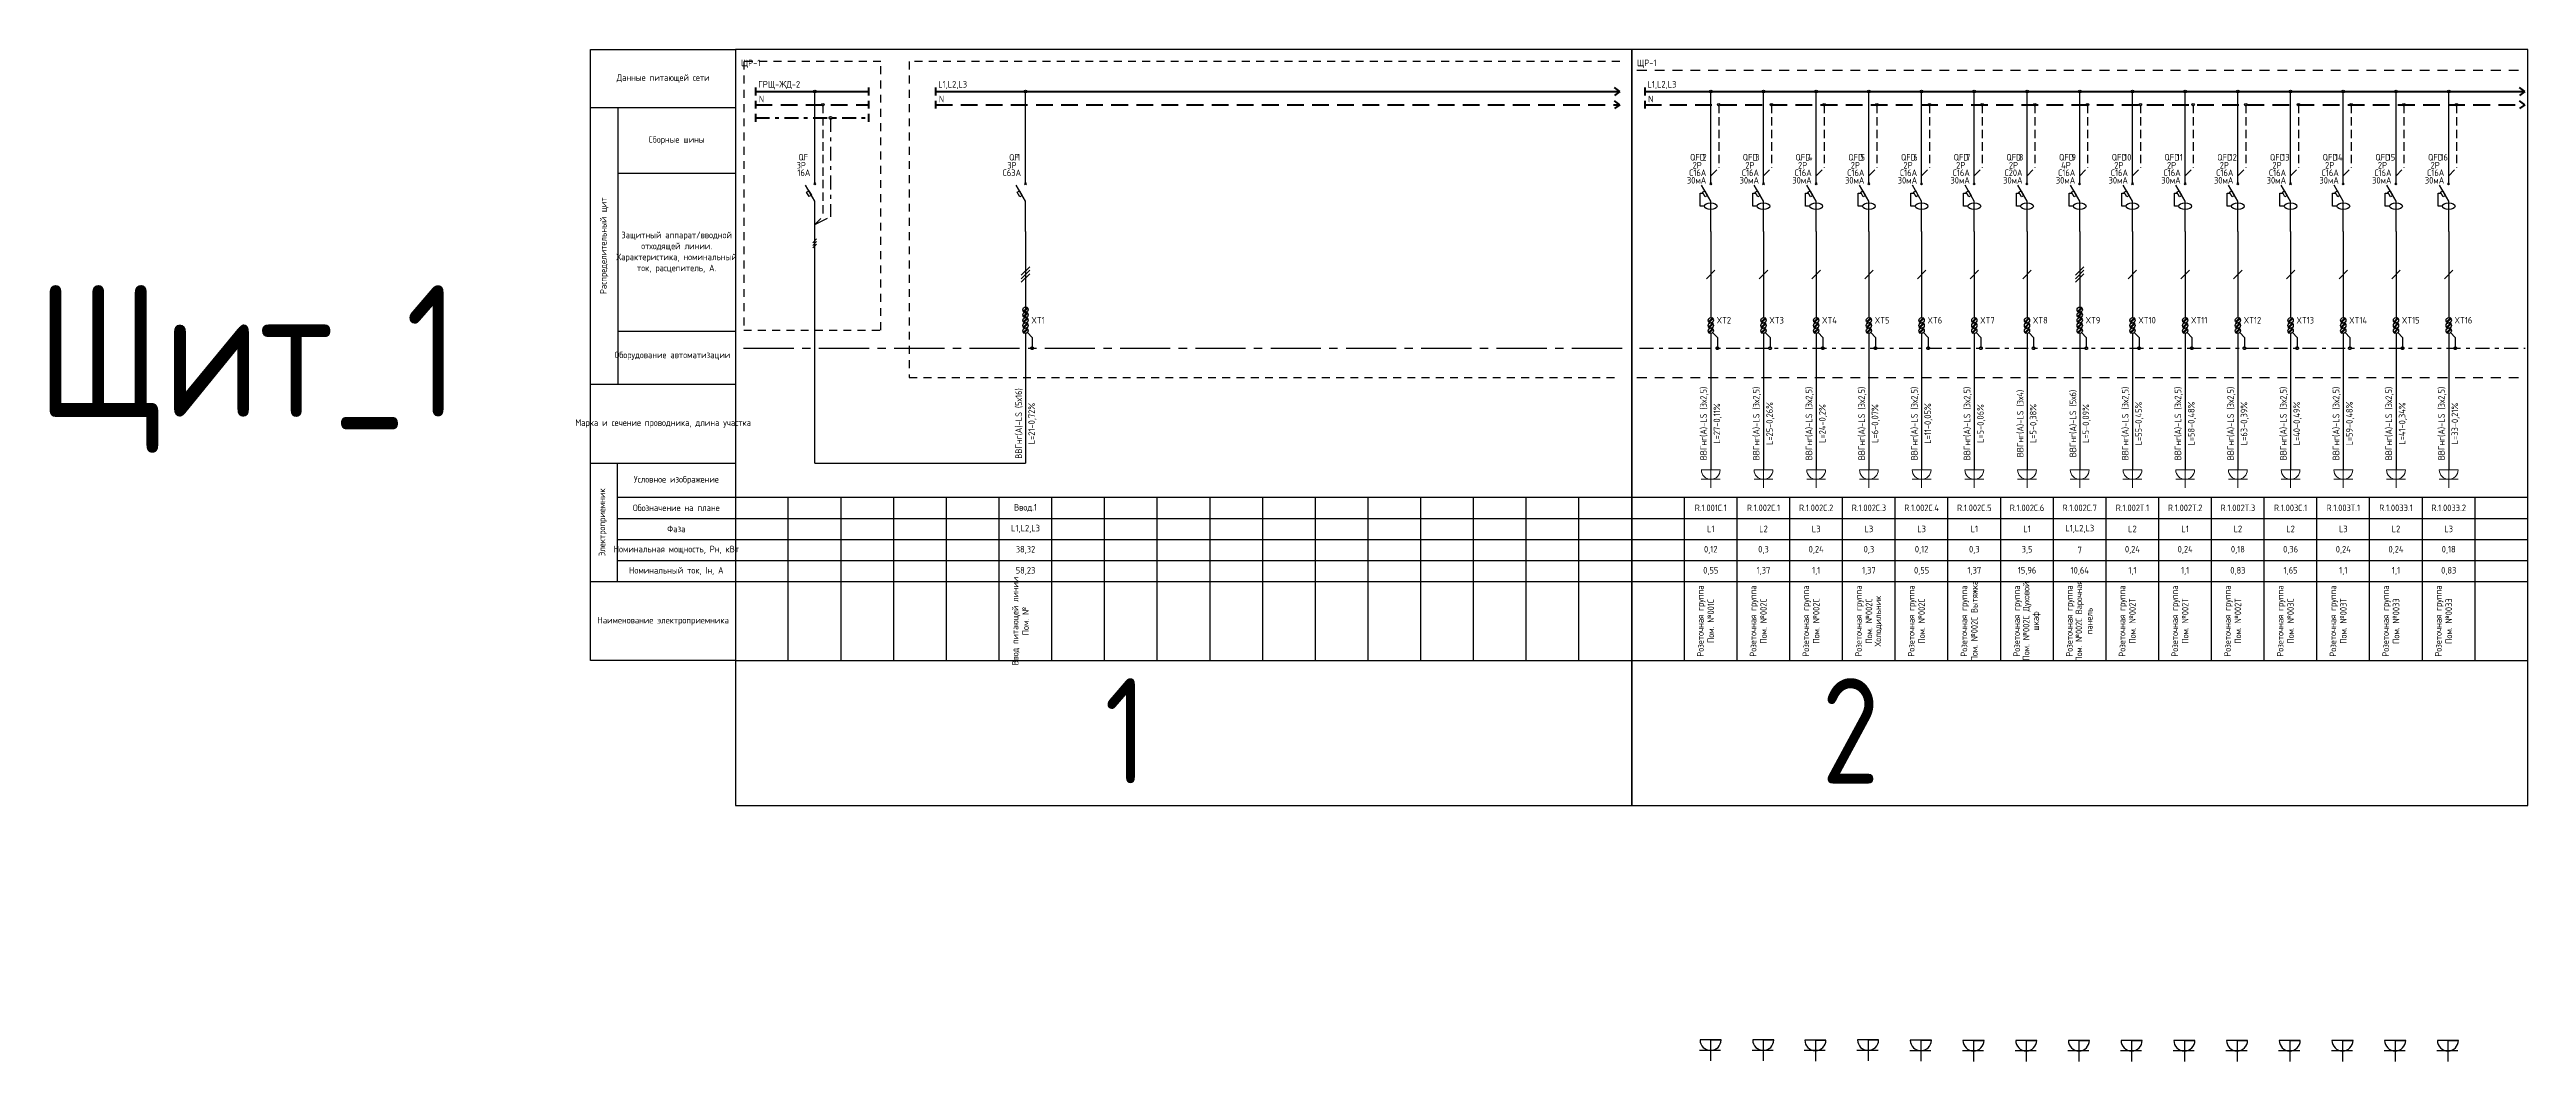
# Model space of a CAD drawing. Header units: millimetres. Extents: x -559267 to 5835, y 0 to 209897.
# Drawn here: x -205 to 734, y 1194 to 1578 of the extents above; entities that cross this region are included whole.
import ezdxf
from ezdxf.enums import TextEntityAlignment as Align

# ---------------------------------------------------------------- set-up
doc = ezdxf.new("R2010")
doc.units = ezdxf.units.MM
for name, pattern in [('CENTER2', [28.575, 19.05, -3.175, 3.175, -3.175]), ('HIDDEN2', [4.7625, 3.175, -1.5875]), ('JIS_02_0.7', [1.35, 0.75, -0.6]), ('Штрихштриховая', [10.936111, 5.291667, -2.116667, 1.411111, -2.116667])]:
    doc.linetypes.add(name, pattern=pattern)
for name, color, linetype in [('0_Таблицы', 7, 'Continuous'), ('SX_BLOCKS', 7, 'Continuous'), ('SX_BOUND', 7, 'JIS_02_0.7'), ('SX_LINES', 7, 'Continuous'), ('SX_PE', 3, 'CENTER2'), ('SX_TABLE', 7, 'Continuous'), ('SX_TEXT', 7, 'Continuous')]:
    doc.layers.add(name, color=color, linetype=linetype)
doc.layers.add('Таблицы', color=7, linetype='Continuous', lineweight=13)
doc.styles.add('SX_GOST', font='GOST2304A_0.ttf')
doc.styles.add('UNC_A', font='GOST2304A_0.ttf')
doc.styles.add('Unecom', font='GOST2304A_0.ttf', dxfattribs={"height": 2.5})

# ---------------------------------------------------------------- blocks, each defined once
blk = doc.blocks.new('_Боковик_схема Юником')
at = {"color": 0, "lineweight": -2, "ltscale": 3}
blk.add_lwpolyline([(0, 232), (55, 232), (55, 0), (0, 0)], close=True, dxfattribs=at)
for points in [[(0, 210), (55, 210), (55, 125), (10.26, 125)], [(10.26, 210), (10.26, 105)], [(10.26, 185), (55, 185)], [(0, 105), (55, 105)], [(0, 75), (55, 75)], [(10, 75), (10, 30)], [(10, 62), (51.77, 62)], [(10, 62), (55, 62)], [(10, 54), (55, 54)], [(10, 46), (55, 46)], [(10, 38), (55, 38)], [(0, 30), (55, 30)]]:
    blk.add_lwpolyline(points, dxfattribs=at)
at = {"color": 0, "lineweight": -2, "char_height": 2.5, "attachment_point": 5, "style": 'Unecom'}
for s, insert, width in [('Данные питающей сети', (27.5, 221), 55), ('Сборные шины', (32.63, 197.5), 44.7356), ('Защитный аппарат/вводной отходящей линии.\\PХарактеристика, номинальный ток, расцепитель, А.', (32.63, 155), 44.7356), ('Оборудование автоматизации', (31.02, 115.72), 37.8835), ('Марка и сечение проводника, длина участка', (27.5, 90), 55), ('Условное изображение', (32.5, 68.5), 45), ('Обозначение на плане', (32.5, 58), 45), ('Фаза', (32.5, 50), 45), ('Номинальная мощность, Рн, кВт', (32.5, 42), 45), ('Номинальный ток, Iн, А', (32.5, 34), 45), ('Наименование электроприемника', (27.5, 15), 55)]:
    blk.add_mtext(s, dxfattribs=dict(at, insert=insert, width=width))
at = {"color": 0, "lineweight": -2, "char_height": 2.5, "attachment_point": 5, "rotation": 90, "style": 'Unecom'}
for s, insert, width in [('Распределительный щит', (5.13, 157.5), 105), ('Электроприемник', (4.61, 52.5), 45)]:
    blk.add_mtext(s, dxfattribs=dict(at, insert=insert, width=width))
blk = doc.blocks.new('*U102')
at = {"linetype": 'ByBlock', "lineweight": 40}
for points in [[(0, 1.5), (0, -1.5)], [(0, 0), (42.85, 0)], [(42.85, 1.5), (42.85, -1.5)], [(0, -3.5), (0, -6.5)], [(42.85, -3.5), (42.85, -6.5)]]:
    blk.add_lwpolyline(points, dxfattribs=at)
at = {"color": 4, "linetype": 'HIDDEN2', "lineweight": 40, "ltscale": 2}
blk.add_lwpolyline([(0, -5), (42.85, -5)], dxfattribs=at)
at = {"insert": (1.24, -1.57), "char_height": 2.5, "attachment_point": 1, "style": 'UNC_A'}
blk.add_mtext_dynamic_manual_height_columns('N', width=3.8436, gutter_width=12.5, heights=[0], dxfattribs=at)
at = {"style": 'UNC_A'}
blk.add_attdef('ЛИНИЯ', (1, 1.5), '', height=2.5, dxfattribs=at)
blk = doc.blocks.new('*U104')
at = {"lineweight": 25}
for p, q in [((-0.7, -0.71), (0.7, 0.71)), ((-0.7, -1.71), (0.7, -0.29)), ((-0.7, -2.71), (0.7, -1.29))]:
    blk.add_line(p, q, dxfattribs=at)
blk = doc.blocks.new('*U122')
for p, q in [((0, -36.27), (0, -1.22)), ((0, -42.79), (-3.51, -36.72)), ((-0.35, -36.62), (0.35, -35.91)), ((0.35, -36.62), (-0.35, -35.91)), ((0, -54.31), (0, -42.79))]:
    blk.add_line(p, q)
at = {"color": 4, "linetype": 'HIDDEN2'}
for p in [(3, -6.22), (0, -51.65)]:
    blk.add_line(p, (3, -48.65), dxfattribs=at)
blk.add_lwpolyline([(-2.12, -41.12), (-3.12, -39.39), (-2.25, -38.89), (-1.25, -40.62)], close=True)
for centre in [(0, -1.22), (3, -6.22)]:
    blk.add_circle(centre, 0.5)
at = {"insert": (-6.21, -24.9), "char_height": 2.5, "attachment_point": 1, "style": 'Unecom'}
blk.add_mtext_dynamic_manual_height_columns('\\pxql;QF', width=5.7065, gutter_width=12.5, heights=[4.37], dxfattribs=at)
at = {"style": 'Unecom'}
for tag, p in [('P', (-3.4, -30.43)), ('A', (-1.7, -33.28))]:
    blk.add_attdef(tag, text='', height=2.5, dxfattribs=at).set_placement(p, align=Align.RIGHT)
blk.add_attdef('N', (-3.15, -27.4), '', height=2.5, dxfattribs=at)
blk = doc.blocks.new('*U217')
at = {"color": 0, "lineweight": 30}
for points in [[(2, 0), (-2, 0)], [(0, 0), (0, -4)], [(1.89, -2), (-2.11, -2)]]:
    blk.add_lwpolyline(points, dxfattribs=at)
at = {"color": 0, "lineweight": -2}
blk.add_lwpolyline([(0.11, 0), (2, 0)], dxfattribs=at)
at = {"color": 0, "lineweight": 30}
blk.add_arc((0, 0), 2, 180, 0, dxfattribs=at)
blk = doc.blocks.new('SX_TCOL')
for p, q in [((-10, 62), (10, 62)), ((10, 0), (10, 62)), ((-10, 54), (10, 54)), ((-10, 46), (10, 46)), ((-10, 38), (10, 38)), ((-10, 30), (10, 30)), ((-10, 0), (10, 0))]:
    blk.add_line(p, q)
at = {"style": 'SX_GOST'}
for tag, p in [('CAB1', (-2.6, 90)), ('CAB2', (2.6, 90)), ('NAME2', (0, 15)), ('NAME3', (3.6, 15)), ('NAME1', (-3.6, 15))]:
    blk.add_attdef(tag, text='', height=2.5, rotation=90, dxfattribs=at).set_placement(p, align=Align.MIDDLE)
for tag, p in [('LINE', (0, 58)), ('PH', (0, 50)), ('POW', (0, 42)), ('CUR', (0, 34))]:
    blk.add_attdef(tag, text='', height=2.5, dxfattribs=at).set_placement(p, align=Align.MIDDLE)
blk = doc.blocks.new('*U466')
at = {"lineweight": 40}
for p, q in [((259.61, 0), (257.61, 1.5)), ((259.61, 0), (257.61, -1.5)), ((259.61, -5), (257.61, -3.5)), ((259.61, -5), (257.61, -6.5))]:
    blk.add_line(p, q, dxfattribs=at)
at = {"linetype": 'ByBlock', "lineweight": 40}
for points in [[(0, 1.5), (0, -1.5)], [(0, 0), (259.61, 0)], [(0, -3.5), (0, -6.5)]]:
    blk.add_lwpolyline(points, dxfattribs=at)
at = {"color": 4, "linetype": 'HIDDEN2', "lineweight": 40, "ltscale": 2}
blk.add_lwpolyline([(0, -5), (259.61, -5)], dxfattribs=at)
at = {"insert": (1.24, -1.57), "char_height": 2.5, "attachment_point": 1, "style": 'UNC_A'}
blk.add_mtext_dynamic_manual_height_columns('N', width=3.8436, gutter_width=12.5, heights=[0], dxfattribs=at)
at = {"style": 'UNC_A'}
blk.add_attdef('ЛИНИЯ', (1, 1.5), '', height=2.5, dxfattribs=at)
blk = doc.blocks.new('XT')
at = {"color": 32, "true_color": 0xcd6928}
for p, q in [((0.75, 0), (-1, -1.75)), ((1, -0.25), (-0.75, -2))]:
    blk.add_line(p, q, dxfattribs=at)
at = {"color": 5}
for p, q in [((0.75, -2), (-1, -3.75)), ((1, -2.25), (-0.75, -4))]:
    blk.add_line(p, q, dxfattribs=at)
at = {"color": 32, "true_color": 0xcd6928}
blk.add_circle((0, -1), 1, dxfattribs=at)
at = {"color": 5}
blk.add_circle((0, -3), 1, dxfattribs=at)
at = {"style": 'UNC_A'}
blk.add_attdef('1', (1.75, 0.11), '', height=2.5, dxfattribs=at)
blk = doc.blocks.new('SX_XTPE')
at = {"color": 3}
for p, q in [((0.753, 1.003), (-1.003, -0.753)), ((1.003, 0.753), (-0.753, -1.003))]:
    blk.add_line(p, q, dxfattribs=at)
blk.add_circle((0, 0), 1, dxfattribs=at)
blk = doc.blocks.new('SX_XT3')
at = {"color": 32, "true_color": 0xcd6928}
for p, q in [((0.7533, 4.0033), (-1.0033, 2.2467)), ((0.7533, 2.0033), (-1.0033, 0.2467)), ((1.0033, 3.7533), (-0.7533, 1.9967)), ((1.0033, 1.7533), (-0.7533, -0.0033))]:
    blk.add_line(p, q, dxfattribs=at)
for centre in [(0, 3), (0, 1)]:
    blk.add_circle(centre, 1, dxfattribs=at)
blk = doc.blocks.new('*U418')
at = {"lineweight": 40}
for p, q in [((333.89, 0), (331.89, 1.5)), ((333.89, 0), (331.89, -1.5)), ((333.89, -5), (331.89, -3.5)), ((333.89, -5), (331.89, -6.5))]:
    blk.add_line(p, q, dxfattribs=at)
at = {"linetype": 'ByBlock', "lineweight": 40}
for points in [[(0, 1.5), (0, -1.5)], [(0, 0), (333.89, 0)], [(0, -3.5), (0, -6.5)]]:
    blk.add_lwpolyline(points, dxfattribs=at)
at = {"color": 4, "linetype": 'HIDDEN2', "lineweight": 40, "ltscale": 2}
blk.add_lwpolyline([(0, -5), (333.89, -5)], dxfattribs=at)
at = {"insert": (1.24, -1.57), "char_height": 2.5, "attachment_point": 1, "style": 'UNC_A'}
blk.add_mtext_dynamic_manual_height_columns('N', width=3.8436, gutter_width=12.5, heights=[0], dxfattribs=at)
at = {"style": 'UNC_A'}
blk.add_attdef('ЛИНИЯ', (1, 1.5), '', height=2.5, dxfattribs=at)
blk = doc.blocks.new('*U472')
for p, q in [((0, -36.27), (0, -1.19)), ((0, -42.79), (-3.51, -36.72)), ((-0.35, -36.62), (0.35, -35.91)), ((0.35, -36.62), (-0.35, -35.91)), ((0, -54.31), (0, -42.79))]:
    blk.add_line(p, q)
blk.add_lwpolyline([(-2.12, -41.12), (-3.12, -39.39), (-2.25, -38.89), (-1.25, -40.62)], close=True)
blk.add_circle((0, -1.19), 0.5)
at = {"insert": (-6.21, -24.9), "char_height": 2.5, "attachment_point": 1, "style": 'Unecom'}
blk.add_mtext_dynamic_manual_height_columns('\\pxql;QF', width=5.7065, gutter_width=12.5, heights=[4.37], dxfattribs=at)
at = {"style": 'Unecom'}
for tag, p in [('P', (-3.4, -30.43)), ('A', (-1.7, -33.28))]:
    blk.add_attdef(tag, text='', height=2.5, dxfattribs=at).set_placement(p, align=Align.RIGHT)
blk.add_attdef('N', (-3.15, -27.4), '', height=2.5, dxfattribs=at)
blk = doc.blocks.new('*U429')
for p, q in [((0, -36.27), (0, -1.19)), ((0, -42.79), (-3.51, -36.72)), ((-0.35, -36.62), (0.35, -35.91)), ((0.35, -36.62), (-0.35, -35.91)), ((-4.05, -44.73), (-4.05, -39.76)), ((-4.05, -39.76), (-2.91, -39.76)), ((-2.42, -44.73), (-4.05, -44.73)), ((0, -54.31), (0, -42.79))]:
    blk.add_line(p, q)
at = {"color": 4, "linetype": 'HIDDEN2'}
for p in [(3, -6.19), (0, -33.16)]:
    blk.add_line(p, (3, -30.16), dxfattribs=at)
blk.add_lwpolyline([(-2.12, -41.12), (-3.12, -39.39), (-2.25, -38.89), (-1.25, -40.62)], close=True)
for centre in [(0, -1.19), (3, -6.19)]:
    blk.add_circle(centre, 0.5)
blk.add_ellipse((0, -44.73), major_axis=(-2.42, 0), ratio=0.530622)
at = {"insert": (-7.85, -24.9), "char_height": 2.5, "attachment_point": 1, "style": 'Unecom'}
blk.add_mtext_dynamic_manual_height_columns('\\pxql;QFD', width=5.7065, gutter_width=12.5, heights=[4.37], dxfattribs=at)
at = {"style": 'Unecom'}
for tag, p in [('P', (-3.4, -30.43)), ('МА', (-1.71, -36.14)), ('A', (-1.7, -33.28))]:
    blk.add_attdef(tag, text='', height=2.5, dxfattribs=at).set_placement(p, align=Align.RIGHT)
blk.add_attdef('N', (-3.15, -27.4), '', height=2.5, dxfattribs=at)
blk = doc.blocks.new('Розетка1')
at = {"layer": 'Таблицы', "color": 1}
for p, q in [((-84, 84), (84, 84)), ((-84, 0), (84, 0)), ((0, 0), (0, 158))]:
    blk.add_line(p, q, dxfattribs=at)
blk.add_arc((0, 0), 83.5, 0, 180, dxfattribs=at)
blk.add_arc((0, 0), 83.5, 0, 180, dxfattribs=at)

msp = doc.modelspace()

# ---------------------------------------------------------------- linework, layer by layer
at = {"color": 3, "linetype": 'Штрихштриховая'}
msp.add_line((398, 1464.59), (734, 1464.59), dxfattribs=at)
at = {"color": 6}
for points in [[(395, 1577.99), (55, 1577.99), (55, 1290.99), (395, 1290.99), (395, 1577.99)], [(735, 1577.99), (395, 1577.99), (395, 1290.99), (735, 1290.99), (735, 1577.99)]]:
    msp.add_lwpolyline(points, dxfattribs=at)
at = {"linetype": 'JIS_02_0.7', "ltscale": 4}
for points in [[(110.16, 1573.46), (58.09, 1573.46), (58.09, 1471.43), (110.16, 1471.43), (110.16, 1573.46)], [(390.5, 1573.46), (120.87, 1573.46), (120.87, 1453.46), (390.5, 1453.46)]]:
    msp.add_lwpolyline(points, dxfattribs=at)
at = {"lineweight": 40}
for points in [[(62.58, 1553.54), (62.58, 1550.54)], [(105.43, 1553.54), (105.43, 1550.54)]]:
    msp.add_lwpolyline(points, dxfattribs=at)
at = {"color": 3, "linetype": 'Штрихштриховая', "lineweight": 40}
msp.add_lwpolyline([(62.58, 1552.04), (105.43, 1552.04)], dxfattribs=at)
at = {"color": 3, "linetype": 'Штрихштриховая'}
for points in [[(91.06, 1552.04), (91.06, 1514.51)], [(85.06, 1511.61), (91.06, 1514.51)]]:
    msp.add_lwpolyline(points, dxfattribs=at)
for points in [[(85, 1420.99), (85.06, 1508.95)], [(85, 1420.99), (165, 1420.99)]]:
    msp.add_lwpolyline(points)
at = {"color": 0, "linetype": 'ByBlock', "lineweight": -3}
msp.add_circle((91.06, 1552.04), 0.575, dxfattribs=at)
at = {"layer": 'SX_BOUND', "ltscale": 5}
for p, q in [((397, 1570.16), (733, 1570.16)), ((397, 1453.49), (733, 1453.49))]:
    msp.add_line(p, q, dxfattribs=at)
at = {"layer": 'SX_LINES'}
for p, q in [((165, 1508.95), (165, 1476.21)), ((425, 1508.95), (425, 1476.21)), ((445, 1508.95), (445, 1476.21)), ((465, 1508.95), (465, 1476.21)), ((485, 1508.95), (485, 1476.21)), ((505, 1508.95), (505, 1476.21)), ((525, 1508.95), (525, 1476.21)), ((545, 1508.95), (545, 1476.21)), ((565, 1508.95), (565, 1476.21)), ((585, 1508.95), (585, 1476.21)), ((605, 1508.95), (605, 1476.21)), ((625, 1508.95), (625, 1476.21)), ((645, 1508.95), (645, 1476.21)), ((665, 1508.95), (665, 1476.21)), ((685, 1508.95), (685, 1476.21)), ((705, 1508.95), (705, 1476.21)), ((163.4, 1492.28), (166.6, 1495.48)), ((563.4, 1492.28), (566.6, 1495.48)), ((163.4, 1490.98), (166.6, 1494.18)), ((163.4, 1489.68), (166.6, 1492.88)), ((423.4, 1490.98), (426.6, 1494.18)), ((443.4, 1490.98), (446.6, 1494.18)), ((463.4, 1490.98), (466.6, 1494.18)), ((483.4, 1490.98), (486.6, 1494.18)), ((503.4, 1490.98), (506.6, 1494.18)), ((523.4, 1490.98), (526.6, 1494.18)), ((543.4, 1490.98), (546.6, 1494.18)), ((563.4, 1490.98), (566.6, 1494.18)), ((563.4, 1489.68), (566.6, 1492.88)), ((583.4, 1490.98), (586.6, 1494.18)), ((603.4, 1490.98), (606.6, 1494.18)), ((623.4, 1490.98), (626.6, 1494.18)), ((643.4, 1490.98), (646.6, 1494.18)), ((663.4, 1490.98), (666.6, 1494.18)), ((683.4, 1490.98), (686.6, 1494.18)), ((703.4, 1490.98), (706.6, 1494.18)), ((165, 1470.21), (165, 1420.99)), ((425, 1470.21), (425, 1418.4)), ((445, 1470.21), (445, 1418.4)), ((465, 1470.21), (465, 1418.4)), ((485, 1470.21), (485, 1418.4)), ((505, 1470.21), (505, 1418.4)), ((525, 1470.21), (525, 1418.4)), ((545, 1470.21), (545, 1418.4)), ((565, 1470.21), (565, 1418.4)), ((585, 1470.21), (585, 1418.4)), ((605, 1470.21), (605, 1418.4)), ((625, 1470.21), (625, 1418.4)), ((645, 1470.21), (645, 1418.4)), ((665, 1470.21), (665, 1418.4)), ((685, 1470.21), (685, 1418.4)), ((705, 1470.21), (705, 1418.4))]:
    msp.add_line(p, q, dxfattribs=at)
at = {"layer": 'SX_PE'}
for p, q in [((165.7, 1470.51), (167.5, 1468.71)), ((167.5, 1468.71), (167.5, 1464.59)), ((425.7, 1470.51), (427.5, 1468.71)), ((427.5, 1468.71), (427.5, 1464.59)), ((445.7, 1470.51), (447.5, 1468.71)), ((447.5, 1468.71), (447.5, 1464.59)), ((465.7, 1470.51), (467.5, 1468.71)), ((467.5, 1468.71), (467.5, 1464.59)), ((485.7, 1470.51), (487.5, 1468.71)), ((487.5, 1468.71), (487.5, 1464.59)), ((505.7, 1470.51), (507.5, 1468.71)), ((507.5, 1468.71), (507.5, 1464.59)), ((525.7, 1470.51), (527.5, 1468.71)), ((527.5, 1468.71), (527.5, 1464.59)), ((545.7, 1470.51), (547.5, 1468.71)), ((547.5, 1468.71), (547.5, 1464.59)), ((565.7, 1470.51), (567.5, 1468.71)), ((567.5, 1468.71), (567.5, 1464.59)), ((585.7, 1470.51), (587.5, 1468.71)), ((587.5, 1468.71), (587.5, 1464.59)), ((605.7, 1470.51), (607.5, 1468.71)), ((607.5, 1468.71), (607.5, 1464.59)), ((625.7, 1470.51), (627.5, 1468.71)), ((627.5, 1468.71), (627.5, 1464.59)), ((645.7, 1470.51), (647.5, 1468.71)), ((647.5, 1468.71), (647.5, 1464.59)), ((665.7, 1470.51), (667.5, 1468.71)), ((667.5, 1468.71), (667.5, 1464.59)), ((685.7, 1470.51), (687.5, 1468.71)), ((687.5, 1468.71), (687.5, 1464.59)), ((705.7, 1470.51), (707.5, 1468.71)), ((707.5, 1468.71), (707.5, 1464.59)), ((58, 1464.59), (394, 1464.59))]:
    msp.add_line(p, q, dxfattribs=at)
for centre in [(167.5, 1464.59), (427.5, 1464.59), (447.5, 1464.59), (467.5, 1464.59), (487.5, 1464.59), (507.5, 1464.59), (527.5, 1464.59), (547.5, 1464.59), (567.5, 1464.59), (587.5, 1464.59), (607.5, 1464.59), (627.5, 1464.59), (647.5, 1464.59), (667.5, 1464.59), (687.5, 1464.59), (707.5, 1464.59)]:
    msp.add_circle(centre, 0.5, dxfattribs=at)

# ---------------------------------------------------------------- block references
at = {"lineweight": -3}
msp.add_blockref('_Боковик_схема Юником', (0, 1345.99), dxfattribs=at)
msp.add_blockref('*U102', (62.58, 1562.04)).add_auto_attribs({'ЛИНИЯ': 'ГРЩ-ЖД-2'})
at = {"color": 1}
ref = msp.add_blockref('*U122', (85.06, 1563.26), dxfattribs=at)
ref.add_attrib('P', '3P', dxfattribs={"height": 2.5, "style": 'Unecom'}).set_placement((81.66, 1532.82), align=Align.RIGHT)
ref.add_attrib('A', '16А', dxfattribs={"height": 2.5, "style": 'Unecom'}).set_placement((83.35, 1529.98), align=Align.RIGHT)
msp.add_blockref('*U104', (85, 1505.35))
at = {"layer": '0_Таблицы', "color": 1, "xscale": 2, "yscale": 2, "zscale": 2}
for p in [(424.93, 1201.99), (444.91, 1201.99), (464.69, 1201.94), (484.69, 1201.99), (504.71, 1201.86), (524.69, 1201.79), (544.69, 1201.79), (564.69, 1201.79), (584.69, 1201.79), (604.69, 1201.79), (624.69, 1201.79), (644.69, 1201.79), (664.69, 1201.79), (684.69, 1201.79), (704.69, 1201.79)]:
    msp.add_blockref('*U217', p, dxfattribs=at)
at = {"layer": 'SX_BLOCKS'}
for name, p, values in [('*U472', (165, 1563.23), {'N': '1', 'P': '3P', 'A': 'C63А'}), ('*U429', (425, 1563.23), {'N': '2', 'P': '2P', 'A': 'С16А', 'МА': '30мА'}), ('*U429', (445, 1563.23), {'N': '3', 'P': '2P', 'A': 'С16А', 'МА': '30мА'}), ('*U429', (465, 1563.23), {'N': '4', 'P': '2P', 'A': 'С16А', 'МА': '30мА'}), ('*U429', (485, 1563.23), {'N': '5', 'P': '2P', 'A': 'С16А', 'МА': '30мА'}), ('*U429', (505, 1563.23), {'N': '6', 'P': '2P', 'A': 'С16А', 'МА': '30мА'}), ('*U429', (525, 1563.23), {'N': '7', 'P': '2P', 'A': 'С16А', 'МА': '30мА'}), ('*U429', (545, 1563.23), {'N': '8', 'P': '2P', 'A': 'С20А', 'МА': '30мА'}), ('*U429', (565, 1563.23), {'N': '9', 'P': '4P', 'A': 'С16А', 'МА': '30мА'}), ('*U429', (585, 1563.23), {'N': '10', 'P': '2P', 'A': 'С16А', 'МА': '30мА'}), ('*U429', (605, 1563.23), {'N': '11', 'P': '2P', 'A': 'С16А', 'МА': '30мА'}), ('*U429', (625, 1563.23), {'N': '12', 'P': '2P', 'A': 'С16А', 'МА': '30мА'}), ('*U429', (645, 1563.23), {'N': '13', 'P': '2P', 'A': 'С16А', 'МА': '30мА'}), ('*U429', (665, 1563.23), {'N': '14', 'P': '2P', 'A': 'С16А', 'МА': '30мА'}), ('*U429', (685, 1563.23), {'N': '15', 'P': '2P', 'A': 'С16А', 'МА': '30мА'}), ('*U429', (705, 1563.23), {'N': '16', 'P': '2P', 'A': 'С16А', 'МА': '30мА'})]:
    msp.add_blockref(name, p, dxfattribs=at).add_auto_attribs(values)
for name, p in [('SX_XT3', (165, 1476.21)), ('SX_XT3', (565, 1476.21)), ('SX_XTPE', (165, 1471.21)), ('SX_XTPE', (425, 1471.21)), ('SX_XTPE', (445, 1471.21)), ('SX_XTPE', (465, 1471.21)), ('SX_XTPE', (485, 1471.21)), ('SX_XTPE', (505, 1471.21)), ('SX_XTPE', (525, 1471.21)), ('SX_XTPE', (545, 1471.21)), ('SX_XTPE', (565, 1471.21)), ('SX_XTPE', (585, 1471.21)), ('SX_XTPE', (605, 1471.21)), ('SX_XTPE', (625, 1471.21)), ('SX_XTPE', (645, 1471.21)), ('SX_XTPE', (665, 1471.21)), ('SX_XTPE', (685, 1471.21)), ('SX_XTPE', (705, 1471.21))]:
    msp.add_blockref(name, p, dxfattribs=at)
ref = msp.add_blockref('XT', (165, 1476.21), dxfattribs=at)
ref.add_attrib('1', 'XT1', (167.2, 1473.96), dxfattribs={"layer": '0', "height": 2.5, "style": 'UNC_A'})
ref = msp.add_blockref('XT', (425, 1476.21), dxfattribs=at)
ref.add_attrib('1', 'XT2', (427.2, 1473.96), dxfattribs={"layer": '0', "height": 2.5, "style": 'UNC_A'})
ref = msp.add_blockref('XT', (445, 1476.21), dxfattribs=at)
ref.add_attrib('1', 'XT3', (447.2, 1473.96), dxfattribs={"layer": '0', "height": 2.5, "style": 'UNC_A'})
ref = msp.add_blockref('XT', (465, 1476.21), dxfattribs=at)
ref.add_attrib('1', 'XT4', (467.2, 1473.96), dxfattribs={"layer": '0', "height": 2.5, "style": 'UNC_A'})
ref = msp.add_blockref('XT', (485, 1476.21), dxfattribs=at)
ref.add_attrib('1', 'XT5', (487.2, 1473.96), dxfattribs={"layer": '0', "height": 2.5, "style": 'UNC_A'})
ref = msp.add_blockref('XT', (505, 1476.21), dxfattribs=at)
ref.add_attrib('1', 'XT6', (507.2, 1473.96), dxfattribs={"layer": '0', "height": 2.5, "style": 'UNC_A'})
ref = msp.add_blockref('XT', (525, 1476.21), dxfattribs=at)
ref.add_attrib('1', 'XT7', (527.2, 1473.96), dxfattribs={"layer": '0', "height": 2.5, "style": 'UNC_A'})
ref = msp.add_blockref('XT', (545, 1476.21), dxfattribs=at)
ref.add_attrib('1', 'XT8', (547.2, 1473.96), dxfattribs={"layer": '0', "height": 2.5, "style": 'UNC_A'})
ref = msp.add_blockref('XT', (565, 1476.21), dxfattribs=at)
ref.add_attrib('1', 'XT9', (567.2, 1473.96), dxfattribs={"layer": '0', "height": 2.5, "style": 'UNC_A'})
ref = msp.add_blockref('XT', (585, 1476.21), dxfattribs=at)
ref.add_attrib('1', 'XT10', (587.2, 1473.96), dxfattribs={"layer": '0', "height": 2.5, "style": 'UNC_A'})
ref = msp.add_blockref('XT', (605, 1476.21), dxfattribs=at)
ref.add_attrib('1', 'XT11', (607.2, 1473.96), dxfattribs={"layer": '0', "height": 2.5, "style": 'UNC_A'})
ref = msp.add_blockref('XT', (625, 1476.21), dxfattribs=at)
ref.add_attrib('1', 'XT12', (627.2, 1473.96), dxfattribs={"layer": '0', "height": 2.5, "style": 'UNC_A'})
ref = msp.add_blockref('XT', (645, 1476.21), dxfattribs=at)
ref.add_attrib('1', 'XT13', (647.2, 1473.96), dxfattribs={"layer": '0', "height": 2.5, "style": 'UNC_A'})
ref = msp.add_blockref('XT', (665, 1476.21), dxfattribs=at)
ref.add_attrib('1', 'XT14', (667.2, 1473.96), dxfattribs={"layer": '0', "height": 2.5, "style": 'UNC_A'})
ref = msp.add_blockref('XT', (685, 1476.21), dxfattribs=at)
ref.add_attrib('1', 'XT15', (687.2, 1473.96), dxfattribs={"layer": '0', "height": 2.5, "style": 'UNC_A'})
ref = msp.add_blockref('XT', (705, 1476.21), dxfattribs=at)
ref.add_attrib('1', 'XT16', (707.2, 1473.96), dxfattribs={"layer": '0', "height": 2.5, "style": 'UNC_A'})
at = {"layer": 'SX_BLOCKS', "xscale": 0.042788, "yscale": 0.042788, "zscale": 0.042788, "rotation": 180}
for p in [(425, 1418.4), (445, 1418.4), (465, 1418.4), (485, 1418.4), (505, 1418.4), (525, 1418.4), (545, 1418.4), (565, 1418.4), (585, 1418.4), (605, 1418.4), (625, 1418.4), (645, 1418.4), (665, 1418.4), (685, 1418.4), (705, 1418.4)]:
    msp.add_blockref('Розетка1', p, dxfattribs=at)
at = {"layer": 'SX_LINES'}
for name, p in [('*U466', (130.88, 1562.04)), ('*U418', (400, 1562.04))]:
    msp.add_blockref(name, p, dxfattribs=at).add_auto_attribs({'ЛИНИЯ': 'L1,L2,L3'})
at = {"layer": 'SX_TABLE'}
for name, p in [('_Боковик_схема Юником', (0, 1345.99)), ('SX_TCOL', (65, 1345.99)), ('SX_TCOL', (85, 1345.99)), ('SX_TCOL', (105, 1345.99)), ('SX_TCOL', (125, 1345.99)), ('SX_TCOL', (145, 1345.99)), ('SX_TCOL', (185, 1345.99)), ('SX_TCOL', (205, 1345.99)), ('SX_TCOL', (225, 1345.99)), ('SX_TCOL', (245, 1345.99)), ('SX_TCOL', (265, 1345.99)), ('SX_TCOL', (285, 1345.99)), ('SX_TCOL', (305, 1345.99)), ('SX_TCOL', (325, 1345.99)), ('SX_TCOL', (345, 1345.99)), ('SX_TCOL', (365, 1345.99)), ('SX_TCOL', (385, 1345.99)), ('SX_TCOL', (405, 1345.99)), ('SX_TCOL', (725, 1345.99))]:
    msp.add_blockref(name, p, dxfattribs=at)
ref = msp.add_blockref('SX_TCOL', (165, 1345.99), dxfattribs=at)
ref.add_attrib('NAME1', 'Ввод питающей линии', dxfattribs={"layer": '0', "height": 2.5, "rotation": 90, "style": 'SX_GOST', "width": 0.972403}).set_placement((161.4, 1360.99), align=Align.MIDDLE)
ref.add_attrib('NAME2', 'Пом. №', dxfattribs={"layer": '0', "height": 2.5, "rotation": 90, "style": 'SX_GOST'}).set_placement((165, 1360.99), align=Align.MIDDLE)
ref.add_attrib('CUR', '58,23', dxfattribs={"layer": '0', "height": 2.5, "style": 'SX_GOST'}).set_placement((165, 1379.99), align=Align.MIDDLE)
ref.add_attrib('POW', '38,32', dxfattribs={"layer": '0', "height": 2.5, "style": 'SX_GOST'}).set_placement((165, 1387.99), align=Align.MIDDLE)
ref.add_attrib('PH', 'L1,L2,L3', dxfattribs={"layer": '0', "height": 2.5, "style": 'SX_GOST'}).set_placement((165, 1395.99), align=Align.MIDDLE)
ref.add_attrib('LINE', 'Ввод.1', dxfattribs={"layer": '0', "height": 2.5, "style": 'SX_GOST'}).set_placement((165, 1403.99), align=Align.MIDDLE)
ref.add_attrib('CAB1', 'ВВГнг(А)-LS (5х16)', dxfattribs={"layer": '0', "height": 2.5, "rotation": 90, "style": 'SX_GOST'}).set_placement((162.4, 1435.99), align=Align.MIDDLE)
ref.add_attrib('CAB2', 'L=21-0,72%', dxfattribs={"layer": '0', "height": 2.5, "rotation": 90, "style": 'SX_GOST'}).set_placement((167.6, 1435.99), align=Align.MIDDLE)
for p, values in [((425, 1345.99), {'NAME1': 'Розеточная группа', 'NAME2': 'Пом. №001С', 'CUR': '0,55', 'POW': '0,12', 'PH': 'L1', 'LINE': 'R.1.001С.1', 'CAB1': 'ВВГнг(А)-LS (3х2,5)', 'CAB2': 'L=27-0,11%'}), ((445, 1345.99), {'NAME1': 'Розеточная группа', 'NAME2': 'Пом. №002С', 'CUR': '1,37', 'POW': '0,3', 'PH': 'L2', 'LINE': 'R.1.002С.1', 'CAB1': 'ВВГнг(А)-LS (3х2,5)', 'CAB2': 'L=25-0,26%'}), ((465, 1345.99), {'NAME1': 'Розеточная группа', 'NAME2': 'Пом. №002С', 'CUR': '1,1', 'POW': '0,24', 'PH': 'L3', 'LINE': 'R.1.002С.2', 'CAB1': 'ВВГнг(А)-LS (3х2,5)', 'CAB2': 'L=24-0,2%'}), ((485, 1345.99), {'NAME1': 'Розеточная группа', 'NAME2': 'Пом. №002С', 'NAME3': 'Холодильник', 'CUR': '1,37', 'POW': '0,3', 'PH': 'L3', 'LINE': 'R.1.002С.3', 'CAB1': 'ВВГнг(А)-LS (3х2,5)', 'CAB2': 'L=6-0,07%'}), ((505, 1345.99), {'NAME1': 'Розеточная группа', 'NAME2': 'Пом. №002С', 'CUR': '0,55', 'POW': '0,12', 'PH': 'L3', 'LINE': 'R.1.002С.4', 'CAB1': 'ВВГнг(А)-LS (3х2,5)', 'CAB2': 'L=11-0,05%'}), ((585, 1345.99), {'NAME1': 'Розеточная группа', 'NAME2': 'Пом. №002Т', 'CUR': '1,1', 'POW': '0,24', 'PH': 'L2', 'LINE': 'R.1.002Т.1', 'CAB1': 'ВВГнг(А)-LS (3х2,5)', 'CAB2': 'L=55-0,45%'}), ((605, 1345.99), {'NAME1': 'Розеточная группа', 'NAME2': 'Пом. №002Т', 'CUR': '1,1', 'POW': '0,24', 'PH': 'L1', 'LINE': 'R.1.002Т.2', 'CAB1': 'ВВГнг(А)-LS (3х2,5)', 'CAB2': 'L=58-0,48%'}), ((625, 1345.99), {'NAME1': 'Розеточная группа', 'NAME2': 'Пом. №002Т', 'CUR': '0,83', 'POW': '0,18', 'PH': 'L2', 'LINE': 'R.1.002Т.3', 'CAB1': 'ВВГнг(А)-LS (3х2,5)', 'CAB2': 'L=63-0,39%'}), ((645, 1345.99), {'NAME1': 'Розеточная группа', 'NAME2': 'Пом. №003С', 'CUR': '1,65', 'POW': '0,36', 'PH': 'L2', 'LINE': 'R.1.003С.1', 'CAB1': 'ВВГнг(А)-LS (3х2,5)', 'CAB2': 'L=40-0,49%'}), ((665, 1345.99), {'NAME1': 'Розеточная группа', 'NAME2': 'Пом. №003Т', 'CUR': '1,1', 'POW': '0,24', 'PH': 'L3', 'LINE': 'R.1.003Т.1', 'CAB1': 'ВВГнг(А)-LS (3х2,5)', 'CAB2': 'L=59-0,48%'}), ((685, 1345.99), {'NAME1': 'Розеточная группа', 'NAME2': 'Пом. №003Э', 'CUR': '1,1', 'POW': '0,24', 'PH': 'L2', 'LINE': 'R.1.003Э.1', 'CAB1': 'ВВГнг(А)-LS (3х2,5)', 'CAB2': 'L=41-0,34%'}), ((705, 1345.99), {'NAME1': 'Розеточная группа', 'NAME2': 'Пом. №003Э', 'CUR': '0,83', 'POW': '0,18', 'PH': 'L3', 'LINE': 'R.1.003Э.2', 'CAB1': 'ВВГнг(А)-LS (3х2,5)', 'CAB2': 'L=33-0,21%'}), ((545, 1345.99), {'NAME1': 'Розеточная группа', 'NAME2': 'Пом. №002С Духовой', 'NAME3': 'шкаф', 'CUR': '15,96', 'POW': '3,5', 'PH': 'L1', 'LINE': 'R.1.002С.6', 'CAB1': 'ВВГнг(А)-LS (3х4)', 'CAB2': 'L=5-0,38%'})]:
    msp.add_blockref('SX_TCOL', p, dxfattribs=at).add_auto_attribs(values)
ref = msp.add_blockref('SX_TCOL', (525, 1345.99), dxfattribs=at)
ref.add_attrib('NAME1', 'Розеточная группа', dxfattribs={"layer": '0', "height": 2.5, "rotation": 90, "style": 'SX_GOST'}).set_placement((521.4, 1360.99), align=Align.MIDDLE)
ref.add_attrib('NAME2', 'Пом. №002С Вытяжка', dxfattribs={"layer": '0', "height": 2.5, "rotation": 90, "style": 'SX_GOST', "width": 0.984249}).set_placement((525, 1360.99), align=Align.MIDDLE)
ref.add_attrib('CUR', '1,37', dxfattribs={"layer": '0', "height": 2.5, "style": 'SX_GOST'}).set_placement((525, 1379.99), align=Align.MIDDLE)
ref.add_attrib('POW', '0,3', dxfattribs={"layer": '0', "height": 2.5, "style": 'SX_GOST'}).set_placement((525, 1387.99), align=Align.MIDDLE)
ref.add_attrib('PH', 'L1', dxfattribs={"layer": '0', "height": 2.5, "style": 'SX_GOST'}).set_placement((525, 1395.99), align=Align.MIDDLE)
ref.add_attrib('LINE', 'R.1.002С.5', dxfattribs={"layer": '0', "height": 2.5, "style": 'SX_GOST'}).set_placement((525, 1403.99), align=Align.MIDDLE)
ref.add_attrib('CAB1', 'ВВГнг(А)-LS (3х2,5)', dxfattribs={"layer": '0', "height": 2.5, "rotation": 90, "style": 'SX_GOST'}).set_placement((522.4, 1435.99), align=Align.MIDDLE)
ref.add_attrib('CAB2', 'L=5-0,06%', dxfattribs={"layer": '0', "height": 2.5, "rotation": 90, "style": 'SX_GOST'}).set_placement((527.6, 1435.99), align=Align.MIDDLE)
ref = msp.add_blockref('SX_TCOL', (565, 1345.99), dxfattribs=at)
ref.add_attrib('NAME1', 'Розеточная группа', dxfattribs={"layer": '0', "height": 2.5, "rotation": 90, "style": 'SX_GOST'}).set_placement((561.4, 1360.99), align=Align.MIDDLE)
ref.add_attrib('NAME2', 'Пом. №002С Варочная', dxfattribs={"layer": '0', "height": 2.5, "rotation": 90, "style": 'SX_GOST', "width": 0.962553}).set_placement((565, 1360.99), align=Align.MIDDLE)
ref.add_attrib('NAME3', 'панель', dxfattribs={"layer": '0', "height": 2.5, "rotation": 90, "style": 'SX_GOST'}).set_placement((568.6, 1360.99), align=Align.MIDDLE)
ref.add_attrib('CUR', '10,64', dxfattribs={"layer": '0', "height": 2.5, "style": 'SX_GOST'}).set_placement((565, 1379.99), align=Align.MIDDLE)
ref.add_attrib('POW', '7', dxfattribs={"layer": '0', "height": 2.5, "style": 'SX_GOST'}).set_placement((565, 1387.99), align=Align.MIDDLE)
ref.add_attrib('PH', 'L1,L2,L3', dxfattribs={"layer": '0', "height": 2.5, "style": 'SX_GOST'}).set_placement((565, 1395.99), align=Align.MIDDLE)
ref.add_attrib('LINE', 'R.1.002С.7', dxfattribs={"layer": '0', "height": 2.5, "style": 'SX_GOST'}).set_placement((565, 1403.99), align=Align.MIDDLE)
ref.add_attrib('CAB1', 'ВВГнг(А)-LS (5х6)', dxfattribs={"layer": '0', "height": 2.5, "rotation": 90, "style": 'SX_GOST'}).set_placement((562.4, 1435.99), align=Align.MIDDLE)
ref.add_attrib('CAB2', 'L=5-0,09%', dxfattribs={"layer": '0', "height": 2.5, "rotation": 90, "style": 'SX_GOST'}).set_placement((567.6, 1435.99), align=Align.MIDDLE)

# ---------------------------------------------------------------- texts
at = {"color": 6, "insert": (-50.04, 1456.69), "char_height": 50, "attachment_point": 6, "style": 'Unecom'}
msp.add_mtext_dynamic_manual_height_columns('Щит_1', width=317.8737, gutter_width=12.5, heights=[0], dxfattribs=at)
at = {"layer": 'Defpoints', "color": 6, "char_height": 40, "attachment_point": 1, "style": 'Unecom'}
for s, insert in [('1', (194.97, 1339.31)), ('2', (467.02, 1339.31))]:
    msp.add_mtext_dynamic_manual_height_columns(s, width=99.9205, gutter_width=12.5, heights=[0], dxfattribs=dict(at, insert=insert))
at = {"layer": 'SX_TEXT', "style": 'SX_GOST'}
for p in [(57, 1571.66), (397, 1571.66)]:
    msp.add_text('ЩР-1', height=2.5, dxfattribs=at).set_placement(p)

doc.saveas('drawing.dxf')
